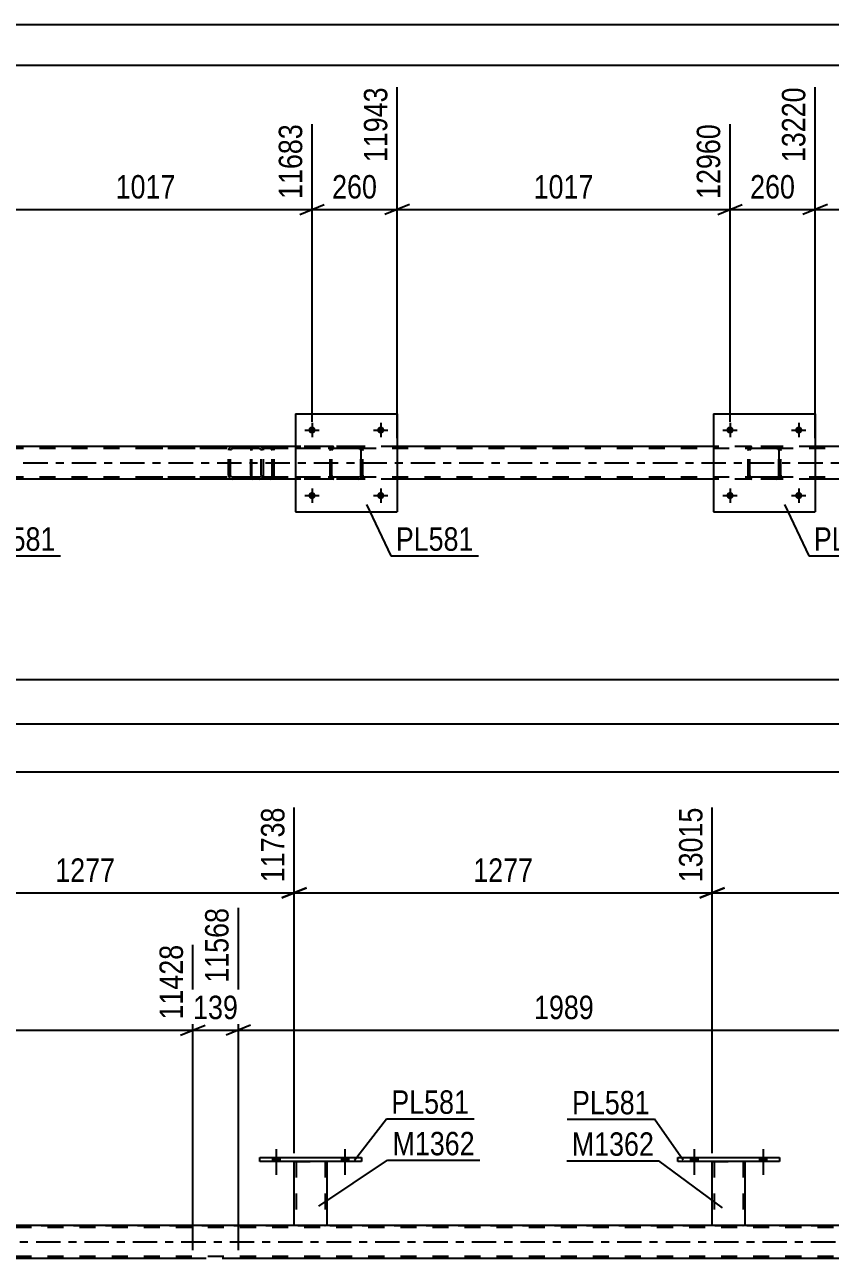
# Model space of a CAD drawing. Header units: millimetres. Extents: x 0 to 841, y 0 to 594.
# Drawn here: x 523.3 to 621.8, y 443.3 to 594 of the extents above; entities that cross this region are included whole.
import ezdxf

# ---------------------------------------------------------------- set-up
doc = ezdxf.new("R2010")
doc.units = ezdxf.units.MM
doc.linetypes.add('DXK_LINE_DOT2', pattern=[3.9198, 1.9599, -1.9599])
doc.linetypes.add('DXK_LINE_DOT3', pattern=[5.9187, 2.979, -0.9799, 0.9799, -0.9799])
doc.styles.add('Arial Narrow', font='ARIALN.TTF', dxfattribs={"height": 0.2})

# ---------------------------------------------------------------- blocks, each defined once
blk = doc.blocks.new('Unknown-404166562-1135')
at = {"color": 5, "linetype": 'Continuous'}
for p, q in [((841, 594), (0, 594)), ((836, 589), (5, 589))]:
    blk.add_line(p, q, dxfattribs=at)
blk = doc.blocks.new('Part-404166562-35121 - 6126')
at = {"color": 7, "linetype": 'DXK_LINE_DOT2'}
for p, q in [((560.63, 541.99), (560.67, 542.17)), ((560.67, 542.17), (560.63, 541.99)), ((560.63, 538.95), (560.63, 541.99)), ((560.63, 538.95), (560.63, 541.99)), ((560.87, 541.99), (560.89, 542.08)), ((560.87, 538.95), (560.87, 541.99)), ((560.87, 538.95), (560.87, 541.99)), ((560.89, 542.08), (560.94, 542.16)), ((560.93, 542.43), (561.11, 542.47)), ((561.11, 542.47), (560.93, 542.43)), ((560.94, 542.16), (561.02, 542.21)), ((561.02, 542.21), (561.11, 542.23)), ((564.15, 542.47), (561.11, 542.47)), ((564.15, 542.23), (561.11, 542.23)), ((564.15, 542.47), (564.34, 542.43)), ((564.34, 542.43), (564.15, 542.47)), ((564.15, 542.23), (564.24, 542.21)), ((564.24, 542.21), (564.32, 542.16)), ((564.32, 542.16), (564.37, 542.08)), ((564.37, 542.08), (564.39, 541.99)), ((564.39, 538.95), (564.39, 541.99)), ((564.39, 541.99), (564.39, 538.95)), ((564.6, 542.17), (564.63, 541.99)), ((564.63, 541.99), (564.6, 542.17)), ((564.63, 538.95), (564.63, 541.99)), ((564.63, 538.95), (564.63, 541.99)), ((560.67, 538.76), (560.63, 538.95)), ((560.63, 538.95), (560.67, 538.76)), ((560.89, 538.86), (560.87, 538.95)), ((560.94, 538.78), (560.89, 538.86)), ((561.11, 538.47), (560.93, 538.5)), ((560.93, 538.5), (561.11, 538.47)), ((561.02, 538.73), (560.94, 538.78)), ((561.11, 538.71), (561.02, 538.73)), ((564.15, 538.71), (561.11, 538.71)), ((564.15, 538.47), (561.11, 538.47)), ((564.24, 538.73), (564.15, 538.71)), ((564.34, 538.5), (564.15, 538.47)), ((564.15, 538.47), (564.34, 538.5)), ((564.32, 538.78), (564.24, 538.73)), ((564.37, 538.86), (564.32, 538.78)), ((564.39, 538.95), (564.37, 538.86)), ((564.63, 538.95), (564.6, 538.76)), ((564.6, 538.76), (564.63, 538.95))]:
    blk.add_line(p, q, dxfattribs=at)
at = {"color": 7, "linetype": 'DXK_LINE_DOT3'}
blk.add_line((562.63, 540.47), (562.63, 540.47), dxfattribs=at)
at = {"color": 7, "linetype": 'DXK_LINE_DOT2'}
for centre, start, end in [((561.11, 541.99), 112.5, 157.5), ((561.11, 541.99), 112.5, 157.5), ((564.15, 541.99), 22.5, 67.5), ((564.15, 541.99), 22.5, 67.5), ((561.11, 538.95), 202.5, 247.5), ((561.11, 538.95), 202.5, 247.5), ((564.15, 538.95), 292.5, 337.5), ((564.15, 538.95), 292.5, 337.5)]:
    blk.add_arc(centre, 0.48, start, end, dxfattribs=at)
blk = doc.blocks.new('Part-404166562-6133 - 6126')
at = {"color": 7, "linetype": 'DXK_LINE_DOT2'}
for p, q in [((551.98, 542.47), (536.99, 542.47)), ((551.98, 542.23), (536.99, 542.23)), ((548.27, 542.16), (548.23, 541.99)), ((548.23, 538.95), (548.23, 541.99)), ((548.27, 542.17), (548.27, 542.16)), ((548.49, 541.99), (548.5, 542.08)), ((548.49, 538.95), (548.49, 541.99)), ((548.5, 542.08), (548.56, 542.16)), ((548.74, 542.47), (548.55, 542.43)), ((548.56, 542.16), (548.64, 542.21)), ((548.64, 542.21), (548.74, 542.23)), ((552.17, 542.43), (551.98, 542.47)), ((551.98, 542.23), (552.07, 542.21)), ((552.07, 542.21), (552.16, 542.16)), ((552.16, 542.16), (552.21, 542.08)), ((552.21, 542.08), (552.23, 541.99)), ((552.23, 538.95), (552.23, 541.99)), ((552.45, 542.16), (552.45, 542.17)), ((552.49, 541.99), (552.45, 542.16)), ((552.49, 538.95), (552.49, 541.99)), ((551.98, 538.71), (536.99, 538.71)), ((551.98, 538.47), (536.99, 538.47)), ((548.23, 538.95), (548.27, 538.76)), ((548.5, 538.86), (548.49, 538.95)), ((548.56, 538.78), (548.5, 538.86)), ((548.55, 538.5), (548.74, 538.47)), ((548.64, 538.73), (548.56, 538.78)), ((548.74, 538.71), (548.64, 538.73)), ((552.07, 538.73), (551.98, 538.71)), ((551.98, 538.47), (552.17, 538.5)), ((552.16, 538.78), (552.07, 538.73)), ((552.21, 538.86), (552.16, 538.78)), ((552.23, 538.95), (552.21, 538.86)), ((552.45, 538.76), (552.49, 538.95))]:
    blk.add_line(p, q, dxfattribs=at)
for centre, start, end in [((548.72, 541.97), 110.7583, 155.68), ((552, 541.97), 24.32, 69.2417), ((548.72, 538.97), 204.32, 249.2417), ((552, 538.97), 290.7583, 335.68)]:
    blk.add_arc(centre, 0.496, start, end, dxfattribs=at)
blk = doc.blocks.new('Part-404166562-6141 - 6126')
at = {"color": 7, "linetype": 'DXK_LINE_DOT2'}
for p, q in [((550.96, 542.17), (550.94, 541.99)), ((550.94, 538.95), (550.94, 541.99)), ((551.02, 542.33), (550.96, 542.17)), ((551.11, 542.43), (551.02, 542.33)), ((551.07, 541.99), (551.09, 542.08)), ((551.07, 538.95), (551.07, 541.99)), ((551.09, 542.08), (551.11, 542.16)), ((551.21, 542.47), (551.11, 542.43)), ((551.11, 542.16), (551.16, 542.21)), ((551.16, 542.21), (551.21, 542.23)), ((563.37, 542.47), (551.21, 542.47)), ((563.37, 542.23), (551.21, 542.23)), ((552.49, 542.23), (552.49, 542.47)), ((553.49, 542.43), (553.3, 542.47)), ((553.3, 542.23), (553.4, 542.21)), ((553.4, 542.21), (553.48, 542.16)), ((553.48, 542.16), (553.53, 542.08)), ((553.53, 542.08), (553.55, 541.99)), ((553.55, 538.95), (553.55, 541.99)), ((553.77, 542.16), (553.77, 542.17)), ((553.8, 541.99), (553.77, 542.16)), ((553.8, 538.95), (553.8, 541.99)), ((550.94, 538.95), (550.96, 538.76)), ((550.96, 538.76), (551.02, 538.61)), ((551.02, 538.61), (551.11, 538.5)), ((551.09, 538.86), (551.07, 538.95)), ((551.11, 538.78), (551.09, 538.86)), ((551.16, 538.73), (551.11, 538.78)), ((551.11, 538.5), (551.21, 538.47)), ((551.21, 538.71), (551.16, 538.73)), ((563.37, 538.71), (551.21, 538.71)), ((563.37, 538.47), (551.21, 538.47)), ((552.49, 538.47), (552.49, 538.71)), ((553.4, 538.73), (553.3, 538.71)), ((553.3, 538.47), (553.49, 538.5)), ((553.48, 538.78), (553.4, 538.73)), ((553.53, 538.86), (553.48, 538.78)), ((553.55, 538.95), (553.53, 538.86)), ((553.77, 538.76), (553.8, 538.95))]:
    blk.add_line(p, q, dxfattribs=at)
for centre, start, end in [((553.32, 541.97), 23.8494, 68.8059), ((553.32, 538.96), 291.1941, 336.1506)]:
    blk.add_arc(centre, 0.492, start, end, dxfattribs=at)
blk = doc.blocks.new('Part-404166562-6245 - 6126')
at = {"color": 7, "linetype": 'DXK_LINE_DOT2'}
for p, q in [((738.75, 542.23), (91.09, 542.23)), ((568.83, 542.47), (556.43, 542.47)), ((619.91, 542.47), (607.51, 542.47)), ((738.75, 538.71), (91.09, 538.71)), ((568.83, 538.47), (556.43, 538.47)), ((619.91, 538.47), (607.51, 538.47))]:
    blk.add_line(p, q, dxfattribs=at)
at = {"color": 2, "linetype": 'Continuous'}
for p, q in [((556.43, 542.47), (517.75, 542.47)), ((607.51, 542.47), (568.83, 542.47)), ((658.59, 542.47), (619.91, 542.47)), ((556.43, 538.47), (517.75, 538.47)), ((607.51, 538.47), (568.83, 538.47)), ((658.59, 538.47), (619.91, 538.47))]:
    blk.add_line(p, q, dxfattribs=at)
at = {"color": 7, "linetype": 'DXK_LINE_DOT3'}
blk.add_line((91.09, 540.47), (738.75, 540.47), dxfattribs=at)
blk = doc.blocks.new('Part-404166562-35122 - 6126')
at = {"color": 2, "linetype": 'Continuous'}
for p, q in [((556.43, 546.47), (556.43, 534.47)), ((556.43, 546.47), (568.83, 546.47)), ((568.83, 546.47), (568.83, 534.47)), ((556.43, 534.47), (568.83, 534.47))]:
    blk.add_line(p, q, dxfattribs=at)
blk = doc.blocks.new('Part-404166562-35123 - 6126')
at = {"color": 7, "linetype": 'DXK_LINE_DOT2'}
for p, q in [((611.71, 541.99), (611.75, 542.17)), ((611.75, 542.17), (611.71, 541.99)), ((611.71, 538.95), (611.71, 541.99)), ((611.71, 538.95), (611.71, 541.99)), ((611.95, 541.99), (611.97, 542.08)), ((611.95, 538.95), (611.95, 541.99)), ((611.95, 538.95), (611.95, 541.99)), ((611.97, 542.08), (612.02, 542.16)), ((612.01, 542.43), (612.19, 542.47)), ((612.19, 542.47), (612.01, 542.43)), ((612.02, 542.16), (612.1, 542.21)), ((612.1, 542.21), (612.19, 542.23)), ((615.23, 542.47), (612.19, 542.47)), ((615.23, 542.23), (612.19, 542.23)), ((615.23, 542.47), (615.42, 542.43)), ((615.42, 542.43), (615.23, 542.47)), ((615.23, 542.23), (615.32, 542.21)), ((615.32, 542.21), (615.4, 542.16)), ((615.4, 542.16), (615.45, 542.08)), ((615.45, 542.08), (615.47, 541.99)), ((615.47, 538.95), (615.47, 541.99)), ((615.47, 541.99), (615.47, 538.95)), ((615.68, 542.17), (615.71, 541.99)), ((615.71, 541.99), (615.68, 542.17)), ((615.71, 538.95), (615.71, 541.99)), ((615.71, 538.95), (615.71, 541.99)), ((611.75, 538.76), (611.71, 538.95)), ((611.71, 538.95), (611.75, 538.76)), ((611.97, 538.86), (611.95, 538.95)), ((612.02, 538.78), (611.97, 538.86)), ((612.19, 538.47), (612.01, 538.5)), ((612.01, 538.5), (612.19, 538.47)), ((612.1, 538.73), (612.02, 538.78)), ((612.19, 538.71), (612.1, 538.73)), ((615.23, 538.71), (612.19, 538.71)), ((615.23, 538.47), (612.19, 538.47)), ((615.32, 538.73), (615.23, 538.71)), ((615.42, 538.5), (615.23, 538.47)), ((615.23, 538.47), (615.42, 538.5)), ((615.4, 538.78), (615.32, 538.73)), ((615.45, 538.86), (615.4, 538.78)), ((615.47, 538.95), (615.45, 538.86)), ((615.71, 538.95), (615.68, 538.76)), ((615.68, 538.76), (615.71, 538.95))]:
    blk.add_line(p, q, dxfattribs=at)
at = {"color": 7, "linetype": 'DXK_LINE_DOT3'}
blk.add_line((613.71, 540.47), (613.71, 540.47), dxfattribs=at)
at = {"color": 7, "linetype": 'DXK_LINE_DOT2'}
for centre, start, end in [((612.19, 541.99), 112.5, 157.5), ((612.19, 541.99), 112.5, 157.5), ((615.23, 541.99), 22.5, 67.5), ((615.23, 541.99), 22.5, 67.5), ((612.19, 538.95), 202.5, 247.5), ((612.19, 538.95), 202.5, 247.5), ((615.23, 538.95), 292.5, 337.5), ((615.23, 538.95), 292.5, 337.5)]:
    blk.add_arc(centre, 0.48, start, end, dxfattribs=at)
blk = doc.blocks.new('Part-404166562-35124 - 6126')
at = {"color": 2, "linetype": 'Continuous'}
for p, q in [((607.51, 546.47), (607.51, 534.47)), ((607.51, 546.47), (619.91, 546.47)), ((619.91, 546.47), (619.91, 534.47)), ((607.51, 534.47), (619.91, 534.47))]:
    blk.add_line(p, q, dxfattribs=at)
blk = doc.blocks.new('Bolt-404166562-35148 - 6126')
at = {"linetype": 'Continuous'}
for points in [[(558.87, 536.47, -1), (557.99, 536.47, -1)], [(567.27, 536.47, -1), (566.39, 536.47, -1)]]:
    blk.add_hatch(color=1, dxfattribs=at).paths.add_polyline_path(points)
at = {"color": 1, "linetype": 'Continuous'}
for p, q in [((558.43, 537.35), (558.43, 535.59)), ((566.83, 537.35), (566.83, 535.59)), ((557.55, 536.47), (559.31, 536.47)), ((565.95, 536.47), (567.71, 536.47))]:
    blk.add_line(p, q, dxfattribs=at)
blk = doc.blocks.new('Bolt-404166562-35149 - 6126')
at = {"linetype": 'Continuous'}
for points in [[(558.87, 544.47, -1), (557.99, 544.47, -1)], [(567.27, 544.47, -1), (566.39, 544.47, -1)]]:
    blk.add_hatch(color=1, dxfattribs=at).paths.add_polyline_path(points)
at = {"color": 1, "linetype": 'Continuous'}
for p, q in [((557.55, 544.47), (559.31, 544.47)), ((558.43, 545.35), (558.43, 543.59)), ((565.95, 544.47), (567.71, 544.47)), ((566.83, 545.35), (566.83, 543.59))]:
    blk.add_line(p, q, dxfattribs=at)
blk = doc.blocks.new('Bolt-404166562-35150 - 6126')
at = {"linetype": 'Continuous'}
for points in [[(609.95, 536.47, -1), (609.07, 536.47, -1)], [(618.35, 536.47, -1), (617.47, 536.47, -1)]]:
    blk.add_hatch(color=1, dxfattribs=at).paths.add_polyline_path(points)
at = {"color": 1, "linetype": 'Continuous'}
for p, q in [((609.51, 537.35), (609.51, 535.59)), ((617.91, 537.35), (617.91, 535.59)), ((608.63, 536.47), (610.39, 536.47)), ((617.03, 536.47), (618.79, 536.47))]:
    blk.add_line(p, q, dxfattribs=at)
blk = doc.blocks.new('Bolt-404166562-35151 - 6126')
at = {"linetype": 'Continuous'}
for points in [[(609.95, 544.47, -1), (609.07, 544.47, -1)], [(618.35, 544.47, -1), (617.47, 544.47, -1)]]:
    blk.add_hatch(color=1, dxfattribs=at).paths.add_polyline_path(points)
at = {"color": 1, "linetype": 'Continuous'}
for p, q in [((608.63, 544.47), (610.39, 544.47)), ((609.51, 545.35), (609.51, 543.59)), ((617.03, 544.47), (618.79, 544.47)), ((617.91, 545.35), (617.91, 543.59))]:
    blk.add_line(p, q, dxfattribs=at)
blk = doc.blocks.new('Part-404166562-4736 - 4656')
at = {"color": 7, "linetype": 'DXK_LINE_DOT2'}
for p, q in [((727.98, 447.03), (86.72, 447.03)), ((113.77, 447.27), (727.98, 447.27)), ((560.26, 447.27), (556.26, 447.27)), ((611.34, 447.27), (607.34, 447.27)), ((727.98, 443.51), (86.72, 443.51)), ((549.43, 443.27), (543.86, 443.27))]:
    blk.add_line(p, q, dxfattribs=at)
at = {"color": 2, "linetype": 'Continuous'}
for p, q in [((556.26, 447.27), (509.18, 447.27)), ((607.34, 447.27), (560.26, 447.27)), ((658.42, 447.27), (611.34, 447.27)), ((543.86, 443.27), (464.3, 443.27)), ((628.99, 443.27), (549.43, 443.27))]:
    blk.add_line(p, q, dxfattribs=at)
at = {"color": 7, "linetype": 'DXK_LINE_DOT3'}
blk.add_line((86.72, 445.27), (727.98, 445.27), dxfattribs=at)
blk = doc.blocks.new('Part-404166562-35463 - 4656')
at = {"color": 7, "linetype": 'DXK_LINE_DOT2'}
for p, q in [((556.26, 455.12), (560.26, 455.12)), ((556.26, 455.11), (556.26, 455.12)), ((556.26, 455.12), (556.26, 455.11)), ((556.5, 455.12), (556.5, 447.27)), ((560.02, 455.12), (560.02, 447.27)), ((560.26, 455.12), (560.26, 455.11)), ((560.26, 455.11), (560.26, 455.12)), ((560, 447.27), (560.02, 447.27))]:
    blk.add_line(p, q, dxfattribs=at)
at = {"color": 2, "linetype": 'Continuous'}
for p, q in [((556.26, 447.27), (556.26, 455.11)), ((560.26, 455.11), (560.26, 447.27)), ((560.22, 447.27), (556.26, 447.27)), ((560.26, 447.27), (560.22, 447.27))]:
    blk.add_line(p, q, dxfattribs=at)
blk = doc.blocks.new('Part-404166562-35464 - 4656')
at = {"color": 2, "linetype": 'Continuous'}
for p, q in [((552.06, 455.11), (552.06, 455.59)), ((552.06, 455.59), (564.46, 455.59)), ((564.46, 455.59), (564.46, 455.11)), ((564.46, 455.11), (552.06, 455.11))]:
    blk.add_line(p, q, dxfattribs=at)
blk = doc.blocks.new('Part-404166562-35465 - 4656')
at = {"color": 7, "linetype": 'DXK_LINE_DOT2'}
for p, q in [((607.34, 455.12), (611.34, 455.12)), ((607.34, 455.11), (607.34, 455.12)), ((607.34, 455.12), (607.34, 455.11)), ((607.58, 455.12), (607.58, 447.27)), ((611.1, 455.12), (611.1, 447.27)), ((611.34, 455.12), (611.34, 455.11)), ((611.34, 455.11), (611.34, 455.12)), ((611.08, 447.27), (611.1, 447.27))]:
    blk.add_line(p, q, dxfattribs=at)
at = {"color": 2, "linetype": 'Continuous'}
for p, q in [((607.34, 447.27), (607.34, 455.11)), ((611.34, 455.11), (611.34, 447.27)), ((611.3, 447.27), (607.34, 447.27)), ((611.34, 447.27), (611.3, 447.27))]:
    blk.add_line(p, q, dxfattribs=at)
blk = doc.blocks.new('Part-404166562-35466 - 4656')
at = {"color": 2, "linetype": 'Continuous'}
for p, q in [((603.14, 455.11), (603.14, 455.59)), ((603.14, 455.59), (615.54, 455.59)), ((615.54, 455.59), (615.54, 455.11)), ((615.54, 455.11), (603.14, 455.11))]:
    blk.add_line(p, q, dxfattribs=at)
blk = doc.blocks.new('Bolt-404166562-35490 - 4656')
at = {"linetype": 'Continuous'}
for points in [[(553.62, 455.11), (554.5, 455.11), (554.5, 455.59), (553.62, 455.59)], [(562.02, 455.11), (562.9, 455.11), (562.9, 455.59), (562.02, 455.59)]]:
    blk.add_hatch(color=1, dxfattribs=at).paths.add_polyline_path(points)
at = {"color": 1, "linetype": 'Continuous'}
for p, q in [((553.62, 455.59), (553.62, 455.11)), ((554.06, 456.59), (554.06, 453.47)), ((554.5, 455.59), (554.5, 455.11)), ((562.02, 455.59), (562.02, 455.11)), ((562.46, 456.59), (562.46, 453.47)), ((562.9, 455.59), (562.9, 455.11))]:
    blk.add_line(p, q, dxfattribs=at)
blk = doc.blocks.new('Bolt-404166562-35491 - 4656')
at = {"linetype": 'Continuous'}
for points in [[(553.62, 455.11), (554.5, 455.11), (554.5, 455.59), (553.62, 455.59)], [(562.02, 455.11), (562.9, 455.11), (562.9, 455.59), (562.02, 455.59)]]:
    blk.add_hatch(color=1, dxfattribs=at).paths.add_polyline_path(points)
at = {"color": 1, "linetype": 'Continuous'}
for p, q in [((553.62, 455.59), (553.62, 455.11)), ((554.06, 456.59), (554.06, 453.47)), ((554.5, 455.59), (554.5, 455.11)), ((562.02, 455.59), (562.02, 455.11)), ((562.46, 456.59), (562.46, 453.47)), ((562.9, 455.59), (562.9, 455.11))]:
    blk.add_line(p, q, dxfattribs=at)
blk = doc.blocks.new('Bolt-404166562-35492 - 4656')
at = {"linetype": 'Continuous'}
for points in [[(604.7, 455.11), (605.58, 455.11), (605.58, 455.59), (604.7, 455.59)], [(613.1, 455.11), (613.98, 455.11), (613.98, 455.59), (613.1, 455.59)]]:
    blk.add_hatch(color=1, dxfattribs=at).paths.add_polyline_path(points)
at = {"color": 1, "linetype": 'Continuous'}
for p, q in [((604.7, 455.59), (604.7, 455.11)), ((605.14, 456.59), (605.14, 453.47)), ((605.58, 455.59), (605.58, 455.11)), ((613.1, 455.59), (613.1, 455.11)), ((613.54, 456.59), (613.54, 453.47)), ((613.98, 455.59), (613.98, 455.11))]:
    blk.add_line(p, q, dxfattribs=at)
blk = doc.blocks.new('Bolt-404166562-35493 - 4656')
at = {"linetype": 'Continuous'}
for points in [[(604.7, 455.11), (605.58, 455.11), (605.58, 455.59), (604.7, 455.59)], [(613.1, 455.11), (613.98, 455.11), (613.98, 455.59), (613.1, 455.59)]]:
    blk.add_hatch(color=1, dxfattribs=at).paths.add_polyline_path(points)
at = {"color": 1, "linetype": 'Continuous'}
for p, q in [((604.7, 455.59), (604.7, 455.11)), ((605.14, 456.59), (605.14, 453.47)), ((605.58, 455.59), (605.58, 455.11)), ((613.1, 455.59), (613.1, 455.11)), ((613.54, 456.59), (613.54, 453.47)), ((613.98, 455.59), (613.98, 455.11))]:
    blk.add_line(p, q, dxfattribs=at)
blk = doc.blocks.new('StraightDimension-404166562-6564 - 6126')
at = {"color": 7, "linetype": 'Continuous'}
blk.add_line((90.45, 502.72), (784.42, 502.72), dxfattribs=at)
blk = doc.blocks.new('StraightDimension-404166562-30659 - 6126')
at = {"color": 7, "linetype": 'Continuous'}
blk.add_line((91.09, 508.59), (783.78, 508.59), dxfattribs=at)
blk = doc.blocks.new('StraightDimension-404166562-30689 - 6126')
at = {"color": 7, "linetype": 'Continuous'}
blk.add_line((206.69, 514.01), (783.78, 514.01), dxfattribs=at)
blk = doc.blocks.new('StraightDimension-404166562-50409 - 6126')
at = {"color": 7, "linetype": 'Continuous'}
for p, q in [((619.91, 543.47), (619.91, 586.35)), ((660.59, 545.47), (660.59, 581.85)), ((621.41, 572.01), (618.41, 570.81)), ((619.91, 571.41), (660.59, 571.41)), ((659.09, 570.81), (662.09, 572.01))]:
    blk.add_line(p, q, dxfattribs=at)
at = {"color": 0, "linetype": 'Continuous'}
blk.add_wipeout([(659.99, 582.45), (655.79, 582.45), (655.79, 572.11), (659.99, 572.11)], dxfattribs=at)
at = {"color": 0}
blk.add_wipeout([(644.51, 572.16), (644.51, 576.36), (636, 576.36), (636, 572.16)], dxfattribs=at)
at = {"color": 3, "linetype": 'Continuous', "style": 'Arial Narrow'}
blk.add_text('14238', height=2.863, rotation=90.0002, dxfattribs=at).set_placement((659.39, 572.71))
at = {"color": 3, "style": 'Arial Narrow'}
blk.add_text('1017', height=2.863, dxfattribs=at).set_placement((636.6, 572.76))
blk = doc.blocks.new('StraightDimension-404166562-50410 - 6126')
at = {"color": 7, "linetype": 'Continuous'}
for p, q in [((619.91, 543.47), (619.91, 586.35)), ((609.51, 545.47), (609.51, 581.85)), ((608.01, 570.81), (611.01, 572.01)), ((609.51, 571.41), (619.91, 571.41)), ((621.41, 572.01), (618.41, 570.81))]:
    blk.add_line(p, q, dxfattribs=at)
at = {"color": 0}
blk.add_wipeout([(618.06, 572.16), (618.06, 576.36), (611.37, 576.36), (611.37, 572.16)], dxfattribs=at)
at = {"color": 3, "style": 'Arial Narrow'}
blk.add_text('260', height=2.863, dxfattribs=at).set_placement((611.97, 572.76))
at = {"color": 0, "linetype": 'Continuous'}
blk.add_wipeout([(619.31, 586.95), (615.11, 586.95), (615.11, 576.61), (619.31, 576.61)], dxfattribs=at)
at = {"color": 3, "linetype": 'Continuous', "style": 'Arial Narrow'}
blk.add_text('13220', height=2.863, rotation=90.0002, dxfattribs=at).set_placement((618.71, 577.21))
blk = doc.blocks.new('StraightDimension-404166562-50411 - 6126')
at = {"color": 7, "linetype": 'Continuous'}
for p, q in [((568.83, 543.47), (568.83, 586.35)), ((609.51, 545.47), (609.51, 581.85)), ((570.33, 572.01), (567.33, 570.81)), ((568.83, 571.41), (609.51, 571.41)), ((608.01, 570.81), (611.01, 572.01))]:
    blk.add_line(p, q, dxfattribs=at)
at = {"color": 0, "linetype": 'Continuous'}
blk.add_wipeout([(608.91, 582.45), (604.71, 582.45), (604.71, 572.11), (608.91, 572.11)], dxfattribs=at)
at = {"color": 0}
blk.add_wipeout([(593.43, 572.16), (593.43, 576.36), (584.92, 576.36), (584.92, 572.16)], dxfattribs=at)
at = {"color": 3, "linetype": 'Continuous', "style": 'Arial Narrow'}
blk.add_text('12960', height=2.863, rotation=90.0002, dxfattribs=at).set_placement((608.31, 572.71))
at = {"color": 3, "style": 'Arial Narrow'}
blk.add_text('1017', height=2.863, dxfattribs=at).set_placement((585.52, 572.76))
blk = doc.blocks.new('StraightDimension-404166562-50412 - 6126')
at = {"color": 7, "linetype": 'Continuous'}
for p, q in [((568.83, 543.47), (568.83, 586.35)), ((558.43, 545.47), (558.43, 581.85)), ((556.93, 570.81), (559.93, 572.01)), ((558.43, 571.41), (568.83, 571.41)), ((570.33, 572.01), (567.33, 570.81))]:
    blk.add_line(p, q, dxfattribs=at)
at = {"color": 0}
blk.add_wipeout([(566.97, 572.16), (566.97, 576.36), (560.29, 576.36), (560.29, 572.16)], dxfattribs=at)
at = {"color": 3, "style": 'Arial Narrow'}
blk.add_text('260', height=2.863, dxfattribs=at).set_placement((560.89, 572.76))
at = {"color": 0, "linetype": 'Continuous'}
blk.add_wipeout([(568.23, 586.95), (564.03, 586.95), (564.03, 576.61), (568.23, 576.61)], dxfattribs=at)
at = {"color": 3, "linetype": 'Continuous', "style": 'Arial Narrow'}
blk.add_text('11943', height=2.863, rotation=90.0002, dxfattribs=at).set_placement((567.63, 577.21))
blk = doc.blocks.new('StraightDimension-404166562-50413 - 6126')
at = {"color": 7, "linetype": 'Continuous'}
for p, q in [((517.75, 543.47), (517.75, 586.35)), ((558.43, 545.47), (558.43, 581.85)), ((519.25, 572.01), (516.25, 570.81)), ((517.75, 571.41), (558.43, 571.41)), ((556.93, 570.81), (559.93, 572.01))]:
    blk.add_line(p, q, dxfattribs=at)
at = {"color": 0, "linetype": 'Continuous'}
blk.add_wipeout([(557.83, 582.45), (553.63, 582.45), (553.63, 572.11), (557.83, 572.11)], dxfattribs=at)
at = {"color": 0}
blk.add_wipeout([(542.35, 572.16), (542.35, 576.36), (533.84, 576.36), (533.84, 572.16)], dxfattribs=at)
at = {"color": 3, "linetype": 'Continuous', "style": 'Arial Narrow'}
blk.add_text('11683', height=2.863, rotation=90.0002, dxfattribs=at).set_placement((557.23, 572.71))
at = {"color": 3, "style": 'Arial Narrow'}
blk.add_text('1017', height=2.863, dxfattribs=at).set_placement((534.44, 572.76))
blk = doc.blocks.new('StraightDimension-404166562-51571 - 4656')
at = {"color": 7, "linetype": 'Continuous'}
for p, q in [((549.43, 444.27), (549.43, 486.09)), ((628.99, 444.27), (628.99, 481.59)), ((550.93, 471.75), (547.93, 470.55)), ((549.43, 471.15), (628.99, 471.15)), ((627.49, 470.55), (630.49, 471.75))]:
    blk.add_line(p, q, dxfattribs=at)
at = {"color": 0, "linetype": 'Continuous'}
blk.add_wipeout([(628.39, 482.19), (624.19, 482.19), (624.19, 471.85), (628.39, 471.85)], dxfattribs=at)
at = {"color": 0}
blk.add_wipeout([(593.47, 471.9), (593.47, 476.1), (584.96, 476.1), (584.96, 471.9)], dxfattribs=at)
at = {"color": 3, "linetype": 'Continuous', "style": 'Arial Narrow'}
blk.add_text('13557', height=2.863, rotation=90.0002, dxfattribs=at).set_placement((627.79, 472.45))
at = {"color": 3, "style": 'Arial Narrow'}
blk.add_text('1989', height=2.863, dxfattribs=at).set_placement((585.56, 472.5))
blk = doc.blocks.new('StraightDimension-404166562-51573 - 4656')
at = {"color": 7, "linetype": 'Continuous'}
for p, q in [((464.3, 444.27), (464.3, 484.26)), ((543.86, 444.27), (543.86, 481.59)), ((465.8, 471.75), (462.8, 470.55)), ((464.3, 471.15), (543.86, 471.15)), ((542.36, 470.55), (545.36, 471.75))]:
    blk.add_line(p, q, dxfattribs=at)
at = {"color": 0, "linetype": 'Continuous'}
blk.add_wipeout([(543.26, 482.19), (539.06, 482.19), (539.06, 471.85), (543.26, 471.85)], dxfattribs=at)
at = {"color": 0}
blk.add_wipeout([(508.33, 471.9), (508.33, 476.1), (499.82, 476.1), (499.82, 471.9)], dxfattribs=at)
at = {"color": 3, "linetype": 'Continuous', "style": 'Arial Narrow'}
blk.add_text('11428', height=2.863, rotation=90.0002, dxfattribs=at).set_placement((542.66, 472.45))
at = {"color": 3, "style": 'Arial Narrow'}
blk.add_text('1989', height=2.863, dxfattribs=at).set_placement((500.42, 472.5))
blk = doc.blocks.new('StraightDimension-404166562-51572 - 4656')
at = {"color": 7, "linetype": 'Continuous'}
for p, q in [((549.43, 444.27), (549.43, 486.09)), ((543.86, 444.27), (543.86, 481.59)), ((542.36, 470.55), (545.36, 471.75)), ((543.86, 471.15), (549.43, 471.15)), ((550.93, 471.75), (547.93, 470.55))]:
    blk.add_line(p, q, dxfattribs=at)
at = {"color": 0}
blk.add_wipeout([(549.99, 471.9), (549.99, 476.1), (543.3, 476.1), (543.3, 471.9)], dxfattribs=at)
at = {"color": 3, "style": 'Arial Narrow'}
blk.add_text('139', height=2.863, dxfattribs=at).set_placement((543.9, 472.5))
at = {"color": 0, "linetype": 'Continuous'}
blk.add_wipeout([(548.83, 486.69), (544.63, 486.69), (544.63, 476.35), (548.83, 476.35)], dxfattribs=at)
at = {"color": 3, "linetype": 'Continuous', "style": 'Arial Narrow'}
blk.add_text('11568', height=2.863, rotation=90.0002, dxfattribs=at).set_placement((548.23, 476.95))
blk = doc.blocks.new('StraightDimension-404166562-52681 - 4656')
at = {"color": 7, "linetype": 'Continuous'}
for p, q in [((607.34, 456.12), (607.34, 498.36)), ((658.42, 456.12), (658.42, 498.36)), ((608.84, 488.52), (605.84, 487.32)), ((656.92, 487.32), (659.92, 488.52)), ((607.34, 487.92), (658.42, 487.92))]:
    blk.add_line(p, q, dxfattribs=at)
at = {"color": 0, "linetype": 'Continuous'}
blk.add_wipeout([(657.82, 498.96), (653.62, 498.96), (653.62, 488.62), (657.82, 488.62)], dxfattribs=at)
at = {"color": 0}
blk.add_wipeout([(637.14, 488.67), (637.14, 492.87), (628.63, 492.87), (628.63, 488.67)], dxfattribs=at)
at = {"color": 3, "linetype": 'Continuous', "style": 'Arial Narrow'}
blk.add_text('14293', height=2.863, rotation=90.0002, dxfattribs=at).set_placement((657.22, 489.22))
at = {"color": 3, "style": 'Arial Narrow'}
blk.add_text('1277', height=2.863, dxfattribs=at).set_placement((629.23, 489.27))
blk = doc.blocks.new('StraightDimension-404166562-52682 - 4656')
at = {"color": 7, "linetype": 'Continuous'}
for p, q in [((556.26, 456.12), (556.26, 498.36)), ((607.34, 456.12), (607.34, 498.36)), ((557.76, 488.52), (554.76, 487.32)), ((605.84, 487.32), (608.84, 488.52)), ((556.26, 487.92), (607.34, 487.92))]:
    blk.add_line(p, q, dxfattribs=at)
at = {"color": 0, "linetype": 'Continuous'}
blk.add_wipeout([(606.74, 498.96), (602.54, 498.96), (602.54, 488.62), (606.74, 488.62)], dxfattribs=at)
at = {"color": 0}
blk.add_wipeout([(586.06, 488.67), (586.06, 492.87), (577.54, 492.87), (577.54, 488.67)], dxfattribs=at)
at = {"color": 3, "linetype": 'Continuous', "style": 'Arial Narrow'}
blk.add_text('13015', height=2.863, rotation=90.0002, dxfattribs=at).set_placement((606.14, 489.22))
at = {"color": 3, "style": 'Arial Narrow'}
blk.add_text('1277', height=2.863, dxfattribs=at).set_placement((578.14, 489.27))
blk = doc.blocks.new('StraightDimension-404166562-52683 - 4656')
at = {"color": 7, "linetype": 'Continuous'}
for p, q in [((505.18, 456.11), (505.18, 498.36)), ((556.26, 456.12), (556.26, 498.36)), ((506.68, 488.52), (503.68, 487.32)), ((554.76, 487.32), (557.76, 488.52)), ((505.18, 487.92), (556.26, 487.92))]:
    blk.add_line(p, q, dxfattribs=at)
at = {"color": 0, "linetype": 'Continuous'}
blk.add_wipeout([(555.66, 498.96), (551.46, 498.96), (551.46, 488.62), (555.66, 488.62)], dxfattribs=at)
at = {"color": 0}
blk.add_wipeout([(534.98, 488.67), (534.98, 492.87), (526.46, 492.87), (526.46, 488.67)], dxfattribs=at)
at = {"color": 3, "linetype": 'Continuous', "style": 'Arial Narrow'}
blk.add_text('11738', height=2.863, rotation=90.0002, dxfattribs=at).set_placement((555.06, 489.22))
at = {"color": 3, "style": 'Arial Narrow'}
blk.add_text('1277', height=2.863, dxfattribs=at).set_placement((527.06, 489.27))
blk = doc.blocks.new('Mark-404166562-55159 - 6126')
at = {"color": 0}
blk.add_wipeout([(527.1, 529.72), (527.1, 532.72), (517.59, 532.72), (517.59, 529.72)], dxfattribs=at)
blk.add_wipeout([(527.1, 529.72), (527.1, 532.72), (517.59, 532.72), (517.59, 529.72)], dxfattribs=at)
at = {"color": 30, "linetype": 'Continuous'}
for p, q in [((514.02, 535.38), (516.99, 529.12)), ((516.99, 529.12), (527.7, 529.12))]:
    blk.add_line(p, q, dxfattribs=at)
at = {"color": 3, "style": 'Arial Narrow'}
blk.add_text('PL581', height=2.863, dxfattribs=at).set_placement((517.59, 529.72))
blk = doc.blocks.new('Mark-404166562-55162 - 6126')
at = {"color": 0}
blk.add_wipeout([(578.18, 529.72), (578.18, 532.72), (568.67, 532.72), (568.67, 529.72)], dxfattribs=at)
blk.add_wipeout([(578.18, 529.72), (578.18, 532.72), (568.67, 532.72), (568.67, 529.72)], dxfattribs=at)
at = {"color": 30, "linetype": 'Continuous'}
for p, q in [((565.1, 535.38), (568.07, 529.12)), ((568.07, 529.12), (578.78, 529.12))]:
    blk.add_line(p, q, dxfattribs=at)
at = {"color": 3, "style": 'Arial Narrow'}
blk.add_text('PL581', height=2.863, dxfattribs=at).set_placement((568.67, 529.72))
blk = doc.blocks.new('Mark-404166562-55165 - 6126')
at = {"color": 0}
blk.add_wipeout([(629.26, 529.72), (629.26, 532.72), (619.75, 532.72), (619.75, 529.72)], dxfattribs=at)
blk.add_wipeout([(629.26, 529.72), (629.26, 532.72), (619.75, 532.72), (619.75, 529.72)], dxfattribs=at)
at = {"color": 30, "linetype": 'Continuous'}
for p, q in [((616.18, 535.38), (619.15, 529.12)), ((619.15, 529.12), (629.86, 529.12))]:
    blk.add_line(p, q, dxfattribs=at)
at = {"color": 3, "style": 'Arial Narrow'}
blk.add_text('PL581', height=2.863, dxfattribs=at).set_placement((619.75, 529.72))
blk = doc.blocks.new('Mark-404166562-52908 - 4656')
at = {"color": 0}
blk.add_wipeout([(578.33, 455.86), (578.33, 458.86), (568.27, 458.86), (568.27, 455.86)], dxfattribs=at)
blk.add_wipeout([(578.33, 455.86), (578.33, 458.86), (568.27, 458.86), (568.27, 455.86)], dxfattribs=at)
at = {"color": 30, "linetype": 'Continuous'}
for p, q in [((559.25, 449.65), (567.67, 455.26)), ((567.67, 455.26), (578.93, 455.26))]:
    blk.add_line(p, q, dxfattribs=at)
at = {"color": 3, "style": 'Arial Narrow'}
blk.add_text('M1362', height=2.863, dxfattribs=at).set_placement((568.27, 455.86))
blk = doc.blocks.new('Mark-404166562-52911 - 4656')
at = {"color": 0}
blk.add_wipeout([(577.63, 460.93), (577.63, 463.93), (568.12, 463.93), (568.12, 460.93)], dxfattribs=at)
blk.add_wipeout([(577.63, 460.93), (577.63, 463.93), (568.12, 463.93), (568.12, 460.93)], dxfattribs=at)
at = {"color": 30, "linetype": 'Continuous'}
for p, q in [((563.61, 455.28), (567.52, 460.33)), ((567.52, 460.33), (578.23, 460.33))]:
    blk.add_line(p, q, dxfattribs=at)
at = {"color": 3, "style": 'Arial Narrow'}
blk.add_text('PL581', height=2.863, dxfattribs=at).set_placement((568.12, 460.93))
blk = doc.blocks.new('Mark-404166562-52914 - 4656')
at = {"color": 0}
blk.add_wipeout([(600.23, 455.8), (600.23, 458.8), (590.18, 458.8), (590.18, 455.8)], dxfattribs=at)
blk.add_wipeout([(600.23, 455.8), (600.23, 458.8), (590.18, 458.8), (590.18, 455.8)], dxfattribs=at)
at = {"color": 30, "linetype": 'Continuous'}
for p in [(589.58, 455.2), (608.58, 449.46)]:
    blk.add_line(p, (600.83, 455.2), dxfattribs=at)
at = {"color": 3, "style": 'Arial Narrow'}
blk.add_text('M1362', height=2.863, dxfattribs=at).set_placement((590.18, 455.8))
blk = doc.blocks.new('Mark-404166562-52917 - 4656')
at = {"color": 0}
blk.add_wipeout([(599.7, 460.87), (599.7, 463.87), (590.2, 463.87), (590.2, 460.87)], dxfattribs=at)
blk.add_wipeout([(599.7, 460.87), (599.7, 463.87), (590.2, 463.87), (590.2, 460.87)], dxfattribs=at)
at = {"color": 30, "linetype": 'Continuous'}
for p in [(589.6, 460.27), (603.77, 455.26)]:
    blk.add_line(p, (600.3, 460.27), dxfattribs=at)
at = {"color": 3, "style": 'Arial Narrow'}
blk.add_text('PL581', height=2.863, dxfattribs=at).set_placement((590.2, 460.87))

msp = doc.modelspace()

# ---------------------------------------------------------------- block references
for name in ['Unknown-404166562-1135', 'Part-404166562-35122 - 6126', 'Part-404166562-35124 - 6126', 'Bolt-404166562-35149 - 6126', 'Bolt-404166562-35151 - 6126', 'Part-404166562-6245 - 6126', 'Part-404166562-6133 - 6126', 'Part-404166562-6141 - 6126', 'Part-404166562-35121 - 6126', 'Part-404166562-35123 - 6126', 'Bolt-404166562-35148 - 6126', 'Bolt-404166562-35150 - 6126', 'Part-404166562-35464 - 4656', 'Bolt-404166562-35490 - 4656', 'Bolt-404166562-35491 - 4656', 'Part-404166562-35466 - 4656', 'Bolt-404166562-35492 - 4656', 'Bolt-404166562-35493 - 4656', 'Part-404166562-35463 - 4656', 'Part-404166562-35465 - 4656', 'Part-404166562-4736 - 4656']:
    msp.add_blockref(name, (0, 0))

# ---------------------------------------------------------------- next in the draw order: block references
for name in ['StraightDimension-404166562-50409 - 6126', 'StraightDimension-404166562-6564 - 6126', 'StraightDimension-404166562-51571 - 4656', 'StraightDimension-404166562-51573 - 4656']:
    msp.add_blockref(name, (0, 0))

# ---------------------------------------------------------------- next in the draw order: block references
for name in ['StraightDimension-404166562-50410 - 6126', 'StraightDimension-404166562-30659 - 6126', 'StraightDimension-404166562-52681 - 4656', 'StraightDimension-404166562-51572 - 4656']:
    msp.add_blockref(name, (0, 0))

# ---------------------------------------------------------------- next in the draw order: block references
for name in ['StraightDimension-404166562-50411 - 6126', 'StraightDimension-404166562-30689 - 6126', 'StraightDimension-404166562-52682 - 4656']:
    msp.add_blockref(name, (0, 0))

# ---------------------------------------------------------------- next in the draw order: block references
for name in ['StraightDimension-404166562-50412 - 6126', 'Mark-404166562-55159 - 6126', 'Mark-404166562-55162 - 6126', 'Mark-404166562-55165 - 6126', 'StraightDimension-404166562-52683 - 4656', 'Mark-404166562-52908 - 4656', 'Mark-404166562-52914 - 4656']:
    msp.add_blockref(name, (0, 0))

# ---------------------------------------------------------------- next in the draw order: block references
for name in ['StraightDimension-404166562-50413 - 6126', 'Mark-404166562-52911 - 4656', 'Mark-404166562-52917 - 4656']:
    msp.add_blockref(name, (0, 0))

doc.saveas('drawing.dxf')
